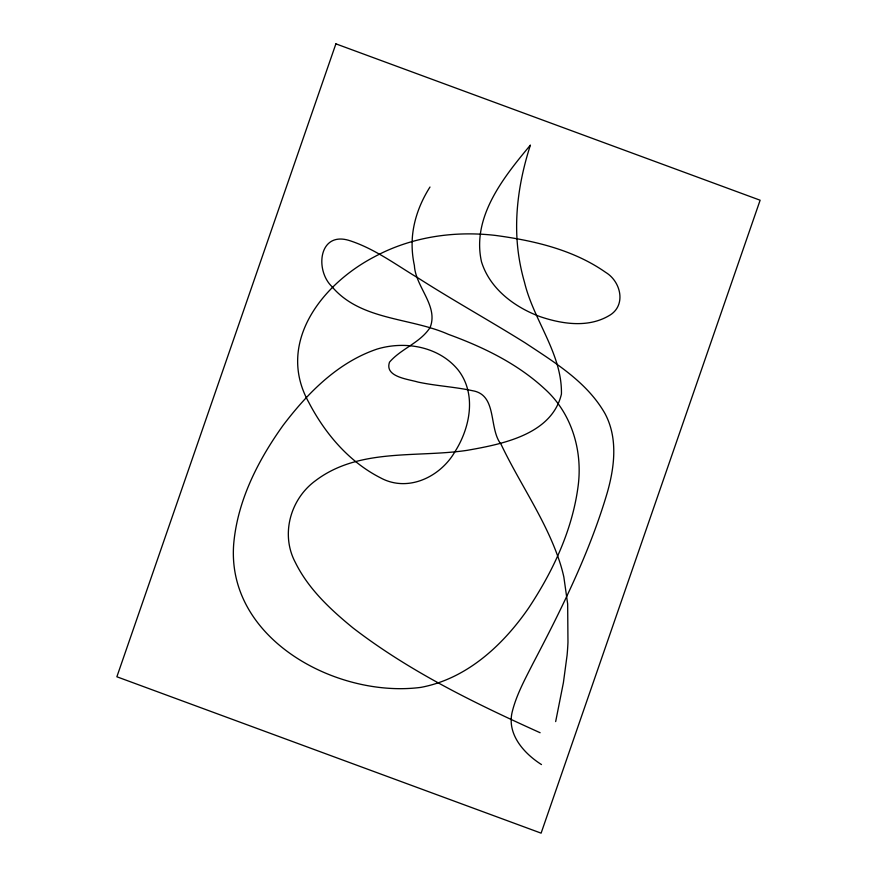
<?xml version="1.0" encoding="UTF-8"?>
<svg xmlns="http://www.w3.org/2000/svg" width="877" height="877" viewBox="0 0 877 877"><rect width="100%" height="100%" fill="white"/><g stroke="black" fill="none" stroke-linecap="round" stroke-linejoin="round"><path stroke-width="1.32" d="M555.667 721.585L563.407 682.635L567.079 655.327A346.24 301.052 23.8 0 0 567.967 642.381L567.66 603.935L563.845 577.011A183.786 159.8 23.8 0 0 560.754 565.216C547.336 521.979 520.357 484.904 501.074 444.332C488.357 428.36 497.741 394.771 472.363 390.682C454.418 386.812 435.957 385.913 418 382.076C408.32 379.127 384.29 377 389.52 362.146C401.184 348.542 420.226 342.885 430.114 327.461C438.73 305.963 415.49 286.954 414.393 265.545A120.061 104.396 23.8 0 1 412.497 235.683C414.185 218.296 420.653 201.71 429.982 187.031M540.122 732.733C474.961 703.31 409.932 671.738 353.014 627.943C330.432 609.46 308.342 588.927 295.297 562.354C280.443 534.455 290.364 499.046 315.424 480.749C358.846 447.719 416.422 457.893 467.068 450.35C502.247 444.135 551.732 434.663 561.433 394.102C562.245 353.793 533.709 320.609 524.545 282.46A235.025 204.352 23.8 0 1 519.063 257.816C513.034 220.017 518.713 181.243 530.41 145.089C503.661 177.176 471.475 217.047 481.495 261.784C489.848 288.862 514.481 307.125 540.089 316.641C561.916 324.008 587.787 328.02 608.682 315.873C626.66 306.139 621.212 281.692 605.711 272.396C573.459 249.726 533.852 240.561 495.352 235.409C453.968 230.607 410.995 236.922 374.172 256.928C322.078 284.082 275.531 343.137 308.89 402.576C325.038 433.512 348.86 461.675 380.3 477.724C407.717 492.83 440.353 477.044 454.955 451.688C470.105 427.812 476.814 394.091 458.254 370.127C439.136 346.514 405.229 340.572 377.121 349.068C337.831 362.311 307.586 393.082 283.074 425.389C258.057 460.359 237.601 500.339 233.72 543.762C226.058 639.366 337.185 698.344 420.883 687.371C466.772 678.82 502.992 645.209 528.699 607.925C552.839 571.464 572.1 530.684 577.998 487.009C582.986 451.304 571.936 413.341 544.694 388.895C517.32 363.549 483.172 347.029 448.421 334.367C410.304 317.375 360.524 320.664 331.791 286.461C314.591 269.776 318.987 230.333 350.109 240.769C374.983 248.947 396.24 264.953 418.515 278.261C453.595 300.69 490.035 320.894 525.334 342.973C554.812 362.519 587.009 381.999 604.998 413.582C618.077 438.051 614.569 467.013 607.268 492.666C589.64 552.466 561.784 608.594 532.909 663.637C524.994 679.28 516.389 694.88 512.179 712.025C506.763 734.312 524.018 753.486 541.482 764.569M335.891 43.85L116.871 676.781L541.109 833.15L760.129 200.219L335.891 43.85"/></g></svg>
